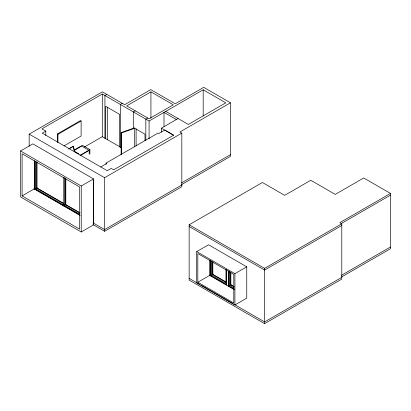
<?xml version="1.0" encoding="UTF-8"?>
<svg xmlns="http://www.w3.org/2000/svg" width="411" height="411" viewBox="0 0 411 411"><rect width="100%" height="100%" fill="white"/><g stroke="black" fill="none" stroke-linecap="round" stroke-linejoin="round"><path stroke-width="0.62" d="M29.171 146.311L29.171 134.145L102.416 91.859L124.672 104.707L150.786 89.634L175.266 103.767L203.707 87.343L230.468 102.796L230.468 156.38L181.544 184.631M165.736 111.402L188.341 124.451L225.788 102.832L203.183 89.783L149.085 121.014L102.303 94.006L41.912 128.869L45.796 131.114L45.796 135.435M106.845 94.412L104.928 95.522L104.928 138.415M45.796 131.114L42.241 133.169L107.256 170.704L111.196 168.428L113.636 169.835L173.596 135.219L164.837 130.04L158.81 133.518L158.04 133.077L106.084 163.075L106.084 164.318M20.55 150.955L32.834 143.86L93.523 178.903L93.523 224.889L81.239 231.979L20.55 196.941L20.55 150.955L81.239 185.993L93.523 178.903M57.319 142.149L57.319 133.996L80.499 120.613L81.116 120.968L81.116 136.02L64.008 145.9M57.319 133.996L57.936 134.351L81.116 120.968M122.237 103.3L120.32 104.404L120.32 147.302M150.929 91.879L126.691 105.874L149.075 118.794L173.308 104.8L150.929 91.879L150.929 118.127M69.063 148.679L73.456 146.239L74.427 151.443L73.348 146.208M68.632 149.023L73.456 146.239M135.291 110.836L133.375 111.946L133.375 128.592M74.114 150.066L82.411 145.278L89.896 149.599L89.896 153.92M74.047 150.534L81.686 146.126L89.172 150.447L89.172 154.207M84.394 147.025L102.303 136.683L121.188 147.585M79.934 155.348L89.896 149.599M80.443 155.486L89.172 150.447M147.744 118.024L145.828 119.133L145.828 140.259M22.091 195.908L79.703 229.174L79.703 187.026L22.091 153.76L22.091 195.908L34.37 188.819L79.801 215.045M35.665 161.564L35.665 188.731L37.175 187.858M35.783 188.757L34.858 189.286L34.858 161.066M161.389 132.013L161.389 128.175L178.086 118.532M100.787 166.969L106.809 163.491L106.084 163.075M92.973 180.239L93.4 180.486L93.949 180.167M230.468 102.796L179.874 132.008L181.821 133.133L181.821 186.717L104.615 231.29L92.968 224.565M29.171 134.145L104.615 177.706L181.821 133.133M64.173 204.719L63.762 204.955L35.665 188.731M66.007 204.508L64.496 205.382L79.806 214.218M64.173 205.736L63.762 205.978L63.762 177.228M65.046 206.086L64.496 206.399L64.496 177.655M93.949 222.772L93.4 223.091L93.4 180.486M181.539 182.905L230.468 154.654M181.821 184.991L104.615 229.564L92.968 222.839M390.45 193.432L339.856 222.644L341.803 223.769L341.803 279.079L264.597 323.657L189.147 280.097L189.147 224.781L262.398 182.494L284.653 195.343L310.767 180.27L335.242 194.398L363.684 177.978L390.45 193.432L390.45 248.747L341.52 276.993M196.705 251.604L208.541 244.771L246.754 266.831L246.754 298.145L234.917 304.977L196.705 282.917L196.705 251.604L234.917 273.664L246.754 266.831M197.819 282.229L233.797 302.999L233.797 274.353L197.819 253.582L197.819 282.229L209.656 275.396L234.013 289.457M211.531 261.262L211.531 275.144L213.175 274.194M229.533 271.656L229.533 285.537L231.182 284.587M340.966 223.728L390.45 195.158M189.147 224.781L264.597 268.342L341.803 223.769M341.803 225.495L264.597 270.068L189.147 226.512M341.52 275.267L390.45 247.016M341.803 277.353L264.597 321.926L233.53 303.991M121.137 154.849L121.137 132.558L134.191 127.97L144.996 134.207L144.996 140.577M121.137 132.558L121.533 132.933L134.582 128.345L134.582 146.814M176.345 119.539L163.989 112.409L163.989 126.496M161.389 128.175L173.596 135.219M226.148 282.069L212.836 274.389L212.836 261.771M234.167 286.703L230.843 284.782L230.843 272.164M226.492 282.511L212.626 274.507L212.626 261.889M233.957 286.821L230.633 284.905L230.633 272.282M211.531 275.144L225.947 283.467L225.947 269.585M229.533 285.537L233.967 288.101M234.28 289.246L228.819 286.092L228.819 270.926M63.916 203.532L36.969 187.976L36.969 161.929M80.068 212.857L65.806 204.627L65.806 178.574M63.705 203.656L36.759 188.099L36.759 162.047M79.857 212.98L65.596 204.745L65.596 178.698M33.825 188.69L80.207 215.472M189.147 278.37L199.689 284.453M200.799 285.095L232.421 303.349M134.191 127.97L134.582 128.345M264.597 268.342L264.597 323.657M234.917 273.664L234.917 304.977M228.49 271.116L228.49 286.282M226.661 269.683L226.661 284.849L210.817 275.699L210.817 260.533M226.333 269.873L226.333 285.034M210.489 260.091L210.489 275.889M209.656 260.117L209.656 275.396M203.183 89.783L203.183 116.03M149.085 121.014L149.085 138.939M136.108 128.777L136.108 145.972M121.533 132.933L121.533 154.582M119.673 146.958L119.673 114.407L105.719 106.346L105.719 138.897M107.636 107.158L107.636 139.704M104.615 177.706L104.615 231.29M102.303 94.006L102.303 136.899M81.239 185.993L81.239 231.979M57.936 134.351L57.936 142.504M34.37 160.716L34.37 188.819M78.46 153.801L74.319 151.412L78.46 153.801"/></g></svg>
